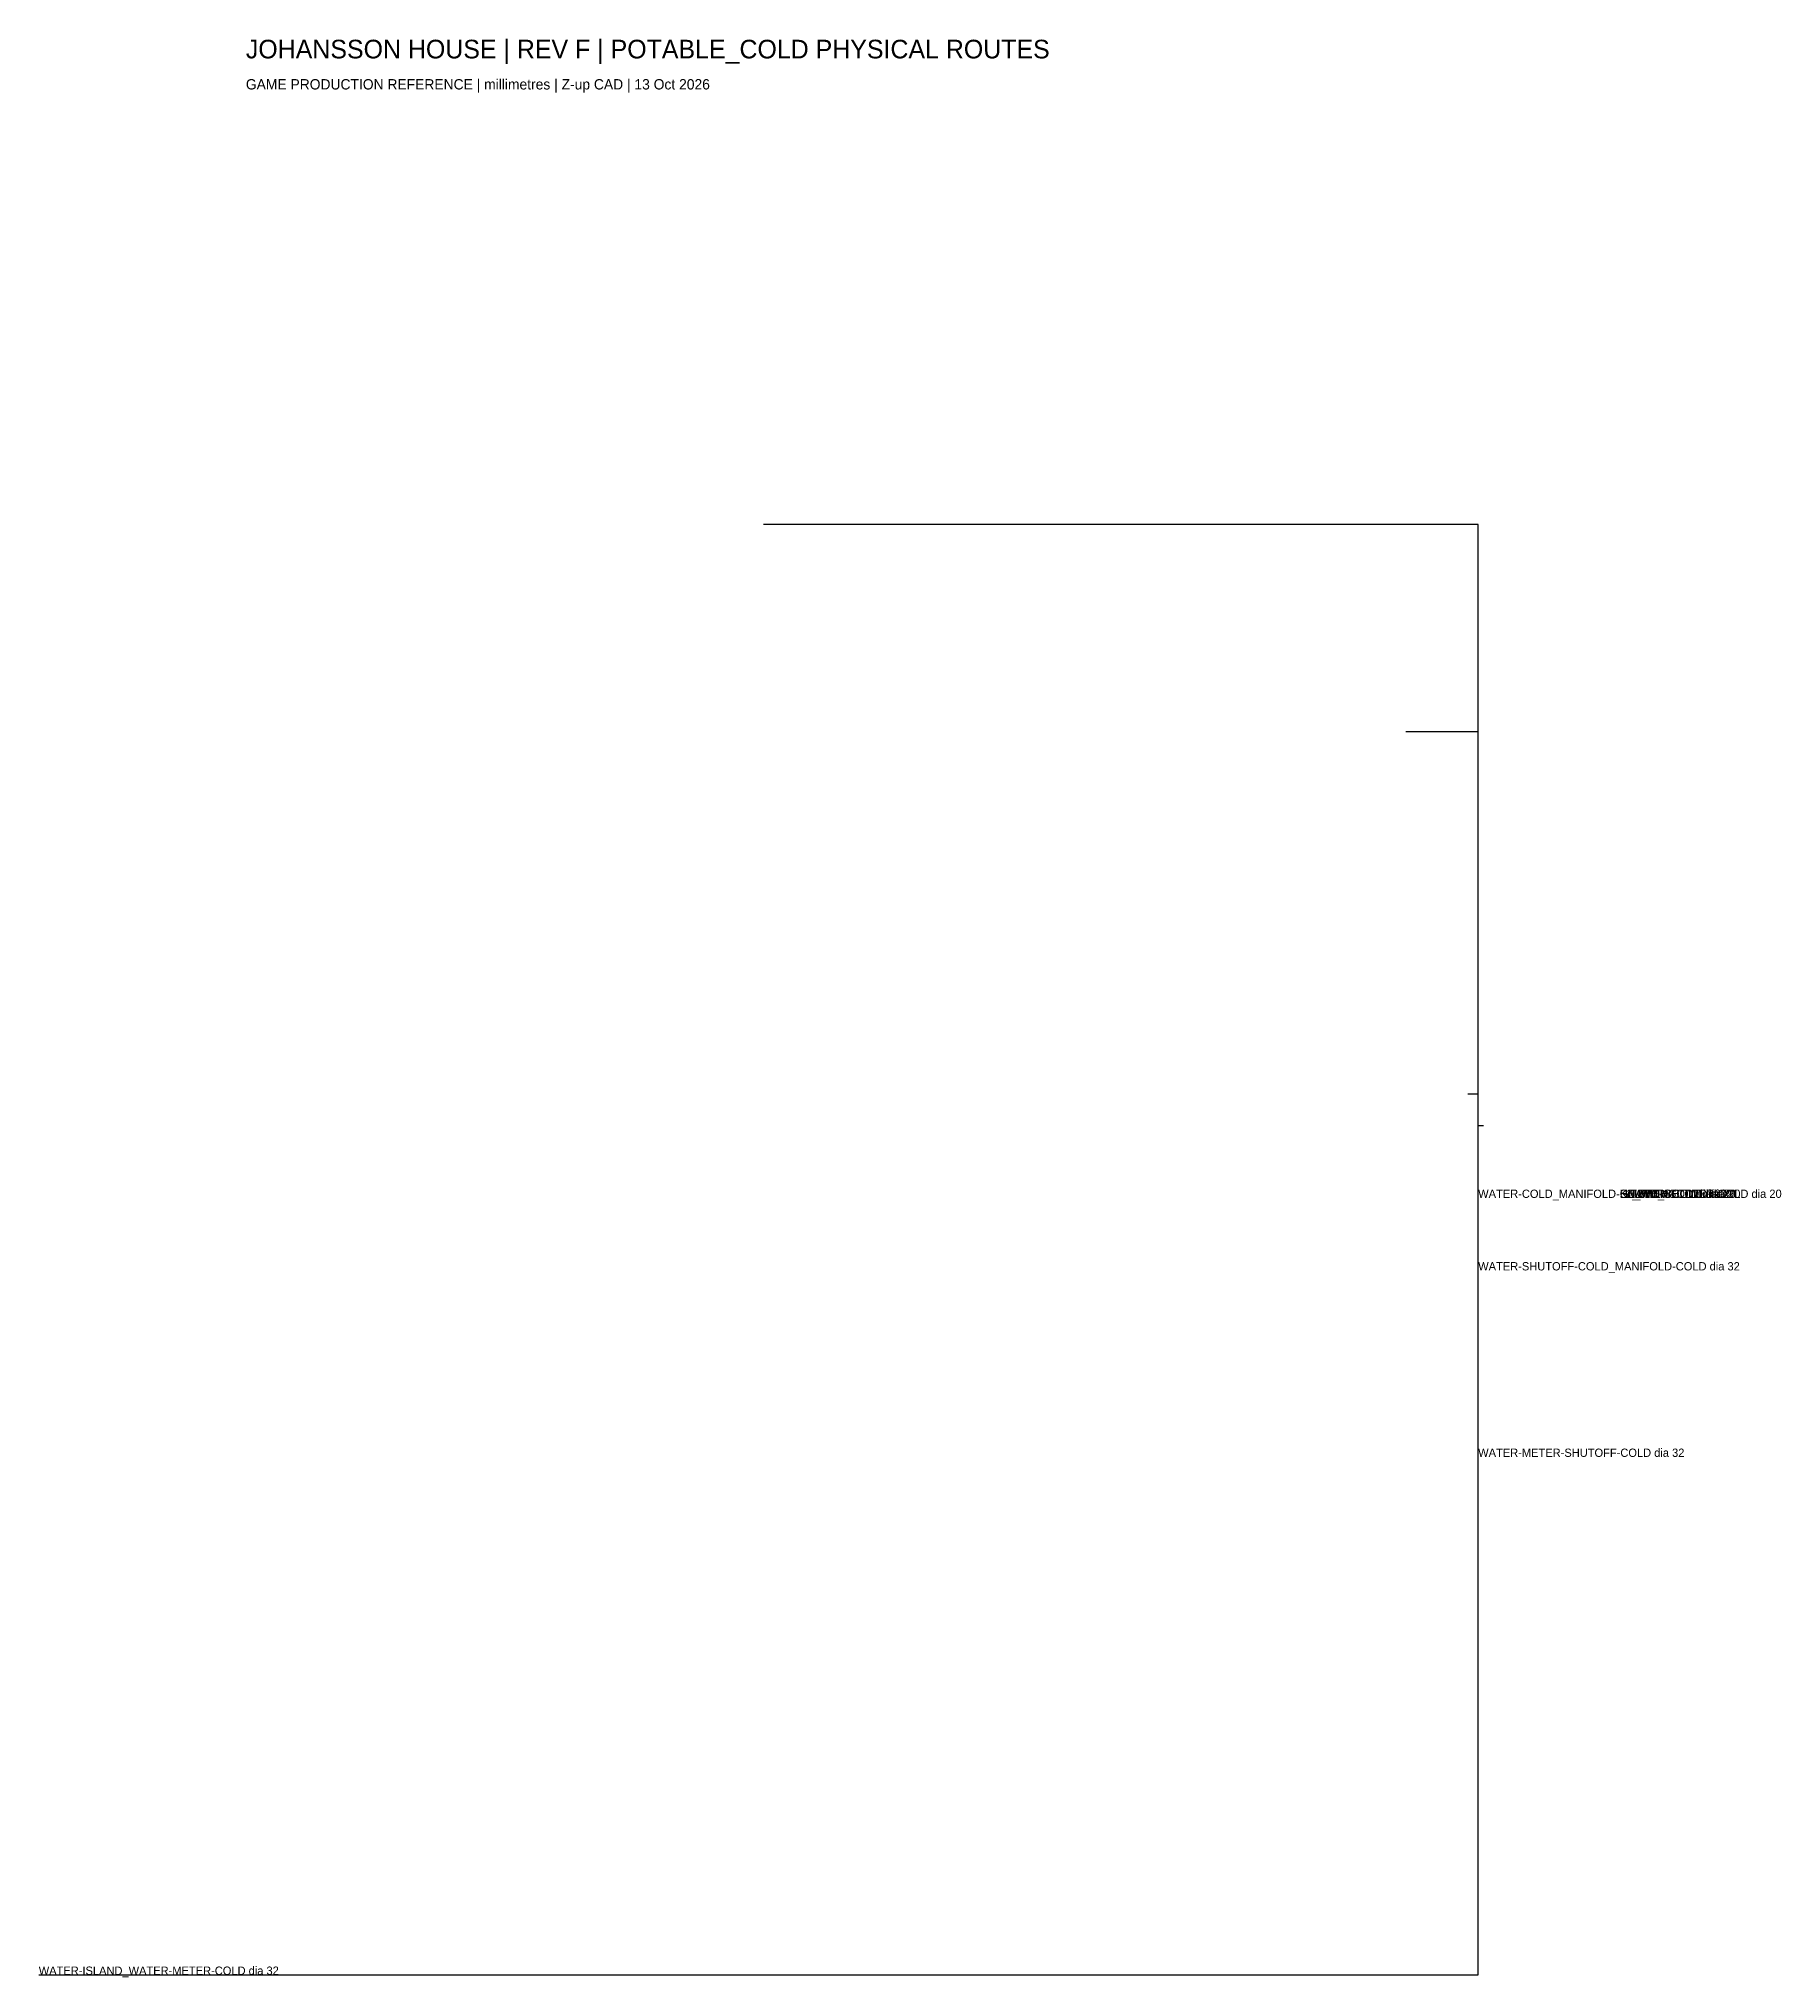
# Model space of a CAD drawing. Header units: millimetres. Extents: x -3000 to 13826, y -6023 to 12690.
import ezdxf

# ---------------------------------------------------------------- set-up
doc = ezdxf.new("R2010")
doc.units = ezdxf.units.MM

msp = doc.modelspace()

# ---------------------------------------------------------------- linework, layer by layer
at = {"layer": 'R-POTABLE_COLD'}
for points in [[(10900, 1500, -1800), (10900, 1500, 2200), (10900, 8000, 2200), (4000, 8000, 2200), (4000, 8000, 800)], [(10900, 1500, -1800), (10900, 1500, 2200), (10900, 6000, 2200), (10200, 6000, 2200), (10200, 6000, 600)], [(10900, 1500, -1800), (10900, 1500, 2200), (10900, 6000, 2200), (10800, 6000, 2200), (10800, 6000, 600)], [(10900, 1500, -1800), (10900, 1500, -600), (10900, 6000, -600), (10800, 6000, -600), (10800, 6000, -2000)], [(10900, 1500, -1800), (10900, 1500, 5000), (10900, 2500, 5000), (10800, 2500, 5000), (10800, 2500, 3400)], [(10900, 1500, -1800), (10900, 1500, -650), (10900, 2200, -650), (10950, 2200, -650), (10950, 2200, -1800)], [(10900, 800, -1800), (10900, 800, -650), (10900, 1500, -650), (10900, 1500, -1800)], [(10900, -1000, -800), (10900, 800, -800), (10900, 800, -1800)], [(-3000, -6000, -800), (10900, -6000, -800), (10900, -1000, -800)]]:
    msp.add_polyline3d(points, dxfattribs=at)

# ---------------------------------------------------------------- texts
at = {"layer": 'R-TAGS'}
for s, p in [('WATER-COLD_MANIFOLD-HEATER-COLD dia 32', (10900, 1500, -1800)), ('WATER-COLD_MANIFOLD-KITCHEN-COLD dia 20', (10900, 1500, -1800)), ('WATER-COLD_MANIFOLD-G0_WC-COLD dia 20', (10900, 1500, -1800)), ('WATER-COLD_MANIFOLD-L1_BATH-COLD dia 20', (10900, 1500, -1800)), ('WATER-COLD_MANIFOLD-LAUNDRY-COLD dia 20', (10900, 1500, -1800)), ('WATER-COLD_MANIFOLD-SAUNA_SHOWER-COLD dia 20', (10900, 1500, -1800)), ('WATER-SHUTOFF-COLD_MANIFOLD-COLD dia 32', (10900, 800, -1800)), ('WATER-METER-SHUTOFF-COLD dia 32', (10900, -1000, -800)), ('WATER-ISLAND_WATER-METER-COLD dia 32', (-3000, -6000, -800))]:
    msp.add_text(s, height=80, dxfattribs=at).set_placement(p)
at = {"layer": 'TITLE'}
for s, height, p in [('JOHANSSON HOUSE | REV F | POTABLE_COLD PHYSICAL ROUTES', 180, (-1000, 12500)), ('GAME PRODUCTION REFERENCE | millimetres | Z-up CAD | 13 Oct 2026', 100, (-1000, 12200))]:
    msp.add_text(s, height=height, dxfattribs=at).set_placement(p)

doc.saveas('drawing.dxf')
